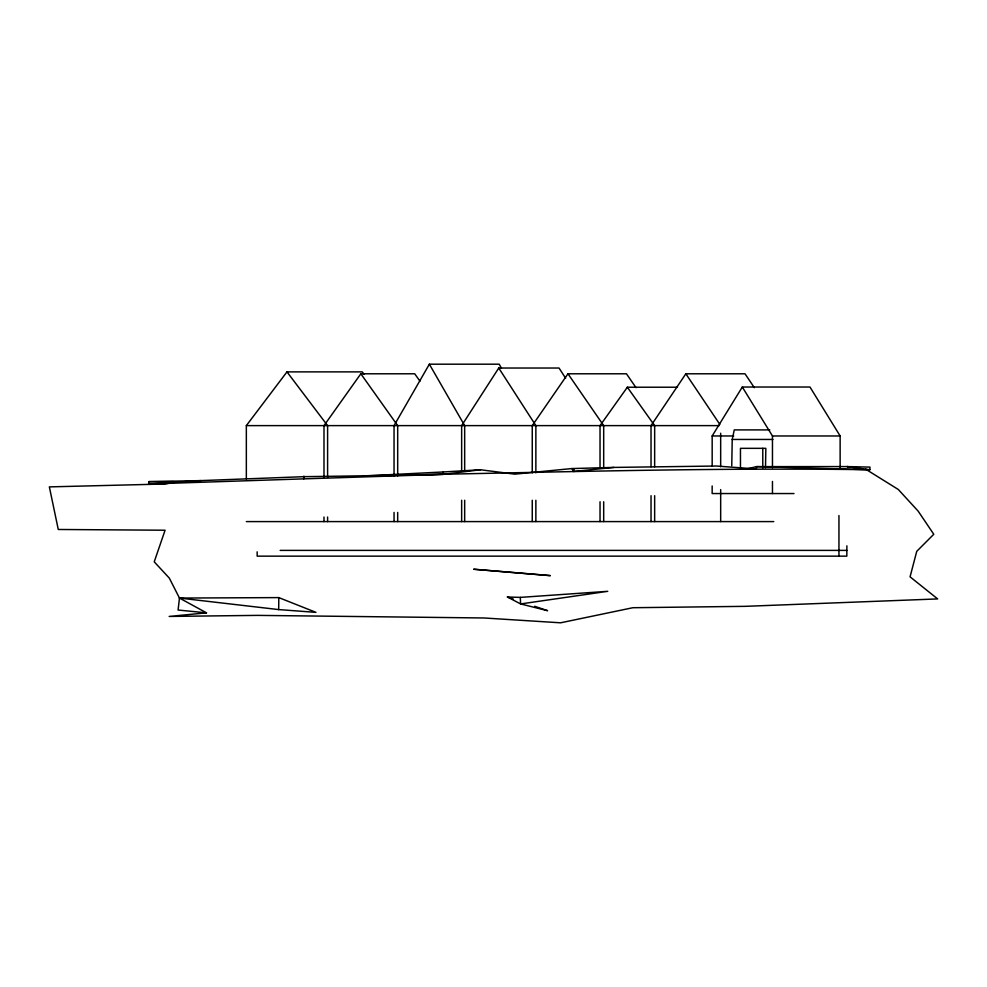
<?xml version="1.0" encoding="UTF-8"?>
<svg xmlns="http://www.w3.org/2000/svg" width="987" height="987" viewBox="0 0 987 987"><rect width="100%" height="100%" fill="white"/><g stroke="black" fill="none" stroke-linecap="round" stroke-linejoin="round"><path stroke-width="1.48" d="M394.047 521.592L394.047 512.45M394.047 475.894L394.047 425.619L429.357 364.191L499.163 364.191L501.47 368.2M464.667 521.592L464.667 500.261M464.667 471.317L464.667 425.619L429.357 364.191M712.158 485.974L712.158 493.549L793.992 493.549M712.17 466.283L712.17 435.97L742.31 387.027L809.982 387.027L840.134 435.97L840.134 467.801M278.803 597.604L315.951 612.359L278.692 609.584L278.803 597.604L179.461 598.06L169.32 578.123L154.231 561.825L165.076 530.229L58.27 529.476L49.35 486.887L165.458 483.988L173.897 482.211M731.762 465.716L732.218 439.449L734.266 429.9L769.774 429.9M765.505 467.715L765.838 448.332L740.46 448.332L740.46 468.097M303.873 476.178L303.774 478.868L148.63 484L148.877 481.644L200.941 480.607L304.428 476.659C492.895 474.328 681.338 467.011 869.843 469.738L869.979 467.11L847.043 466.58L756.622 466.617L745.901 469.133L756.338 468.961L756.622 466.617L869.843 469.738L847.043 466.58L857.098 467.764M756.338 468.961L716.266 466.024L613.902 467.419L571.929 468.554L514.733 474.155L480.484 469.763L443.286 471.971L443.151 474.352L303.774 478.868L304.428 476.659M179.461 598.06L178.092 610.04L206.493 612.841L179.461 598.06L278.692 609.584M613.902 467.419L573.558 471.453L574.039 468.998M565.637 378.268L559.049 368.028L498.756 368.028L461.645 425.619L461.645 471.317M754.352 387.694L745.012 373.789L685.842 373.789L651.025 425.619L651.038 466.752M636.035 387.694L626.461 373.789L567.969 373.789L532.252 425.619L532.252 472.847M419.968 381.192L414.713 373.789L360.835 373.789L323.995 425.619L323.995 477.412M677.464 387.225L627.35 387.225L600.034 425.619L600.034 468.27M246.343 478.942L246.343 425.619L286.97 371.877L362.254 371.877L364.104 374.32M480.484 469.763L443.151 474.352L363.068 476.005L443.286 471.971M206.493 612.841L169.172 616.431L257.422 615.382L483.914 617.973L560.579 622.809L632.852 607.721L745.185 606.339L937.65 598.924L910.063 576.827L916.75 551.326L933.776 534.275L918.144 511.106L898.293 489.478L865.624 469.146M520.272 597.394L607.745 591.324L520.618 603.933L507.392 596.987L520.272 597.394L520.618 603.933L547.6 610.694L534.67 606.289M148.63 484L200.941 480.607M246.343 425.619L719.153 425.619M712.17 435.97L733.699 435.97M742.31 387.027L772.463 435.97L840.134 435.97M732.218 439.449L772.932 439.449M148.877 481.644L173.774 481.631M246.343 521.592L773.771 521.592M280.172 550.388L846.883 550.388M507.392 596.987L513.141 598.949M286.97 371.877L327.598 425.619L327.598 477.412M627.35 387.225L654.665 425.619L654.652 466.752M360.835 373.789L397.687 425.619L397.687 475.894M567.969 373.789L603.686 425.619L603.686 468.27M685.842 373.789L719.819 424.361M498.756 368.028L535.867 425.619L535.867 472.847M571.929 468.554L573.558 471.453M846.883 545.836L846.821 556.15L257.163 556.15L257.163 551.832M838.95 515.535L838.95 556.15M772.463 435.97L772.463 467.801M772.463 481.434L772.463 493.549M762.778 448.332L762.778 468.097M720.67 433.231L720.67 466.752M720.67 489.601L720.67 521.592M654.652 495.696L654.652 521.592M651.038 495.696L651.038 521.592M603.686 501.791L603.686 521.592M600.034 501.791L600.034 521.592M535.867 500.261L535.867 521.592M532.252 500.261L532.252 521.592M461.645 500.261L461.645 521.592M397.687 512.45L397.687 521.592M327.598 517.028L327.598 521.592M323.995 517.028L323.995 521.592M550.203 575.618L473.859 569.252L550.203 575.618"/></g></svg>
